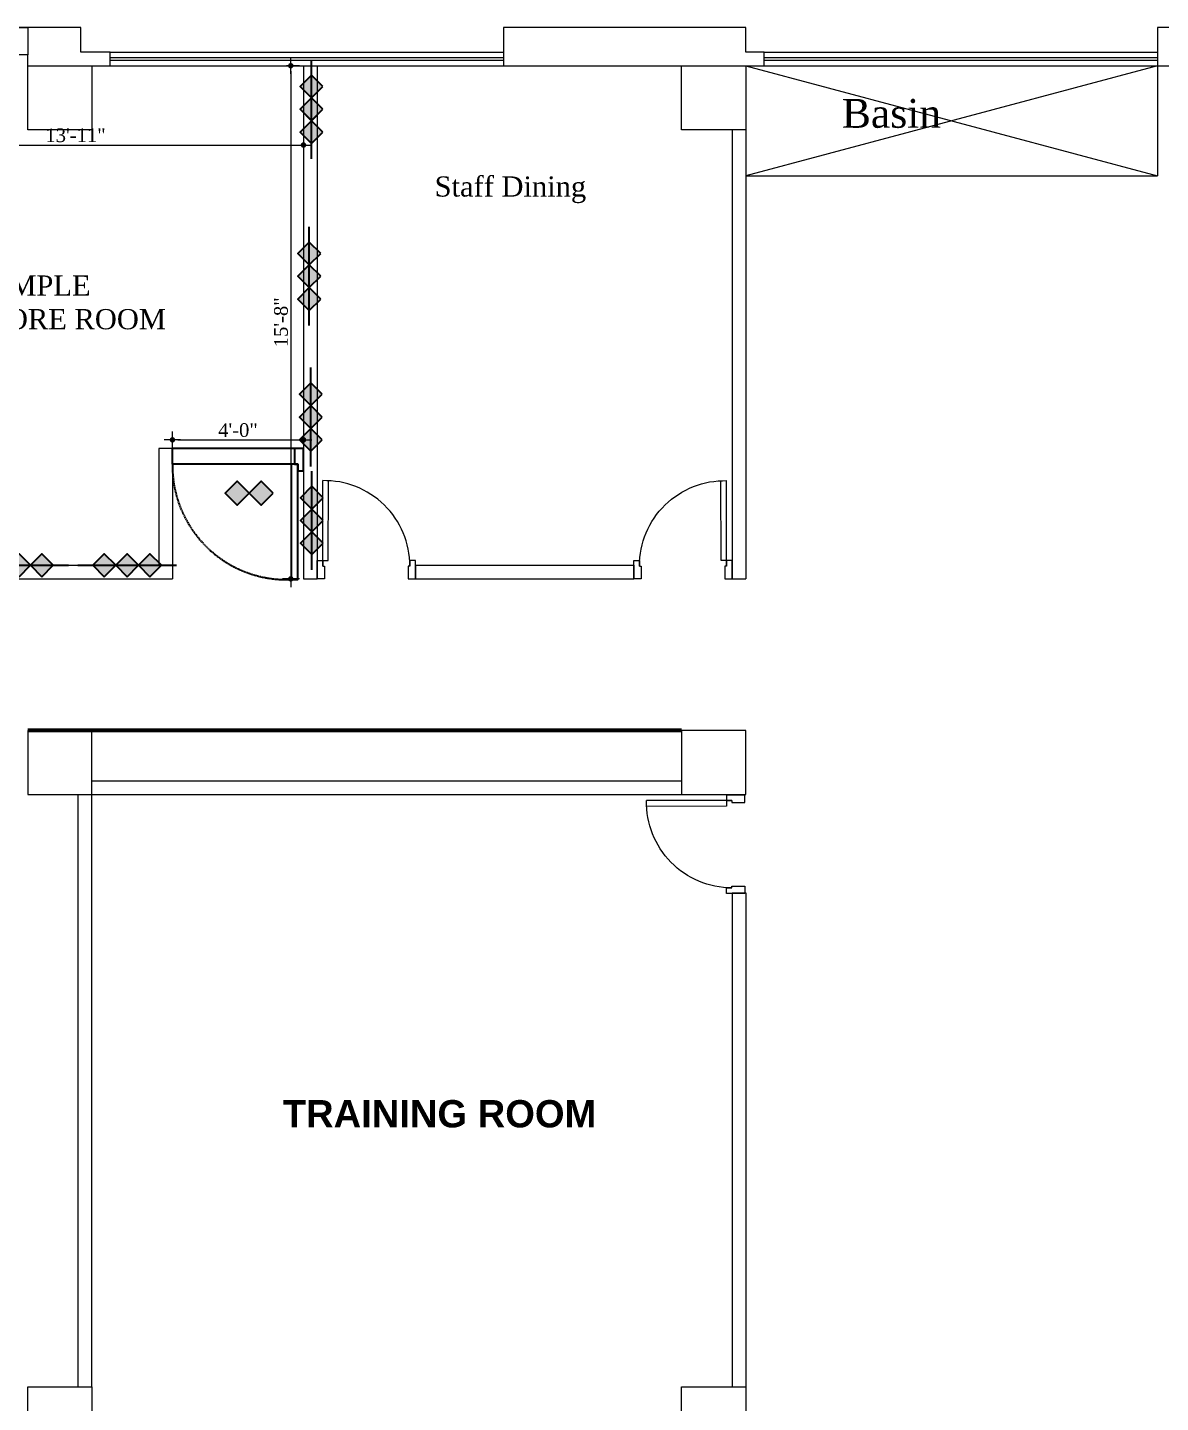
# Model space of a CAD drawing. Header units: inches. Extents: x -98933 to 1585249, y -3352739 to 192771.
# Drawn here: x 39153 to 39568, y 50011 to 50515 of the extents above; entities that cross this region are included whole.
import ezdxf

# ---------------------------------------------------------------- set-up
doc = ezdxf.new("R2010")
doc.units = ezdxf.units.IN
doc.header["$MEASUREMENT"] = 0
doc.header["$PDMODE"] = 35
doc.linetypes.add('CONTINOUS', pattern=[0])
doc.linetypes.add('DASH', pattern=[0.35, 0.25, -0.1])
doc.layers.get('0').update_dxf_attribs({"lineweight": 0})
doc.layers.get('Defpoints').update_dxf_attribs({"lineweight": 0})
doc.layers.add('bp door', color=40, linetype='Continuous')
doc.layers.add('fire rated wall', color=7, linetype='Continuous')
for name, color, linetype, lineweight in [('COLUMN-2', 102, 'Continuous', 0), ('DIM_WORKING', 7, 'Continuous', 0), ('DOOR', 222, 'Continuous', 0), ('EPTPP7', 6, 'Continuous', 0), ('Layer1', 134, 'Continuous', 0), ('SYMBLE', 86, 'Continuous', 0), ('TEX', 7, 'Continuous', 0), ('Text', 7, 'Continuous', 0), ('wall', 7, 'Continuous', 0), ('WALL (I)', 7, 'Continuous', 0), ('window', 140, 'Continuous', 0)]:
    doc.layers.add(name, color=color, linetype=linetype, lineweight=lineweight)
doc.styles.add('ARCH', font='times.ttf')
doc.styles.add('REG', font='times.ttf')
doc.styles.get("Standard").update_dxf_attribs({"font": 'arialbd.ttf', "height": 24})
doc.dimstyles.new('Dim-Pres', dxfattribs={"dimtxt": 5.5, "dimasz": 2, "dimexe": 1.5, "dimexo": 1.5, "dimgap": 1, "dimtad": 3, "dimdec": 0, "dimzin": 3, "dimdsep": 46, "dimlunit": 4, "dimtxsty": 'REG', "dimblk": 'point', "dimcen": 2, "dimclrd": 256, "dimclre": 256, "dimclrt": 7, "dimadec": 0, "dimazin": 0, "dimtfac": 0.75, "dimtdec": 0, "dimtmove": 1, "dimatfit": 3, "dimldrblk": 'point', "dimfxl": 0, "dimtolj": 1, "dimtzin": 0, "dimlwd": -1, "dimlwe": -1, "dimarcsym": 1})

# ---------------------------------------------------------------- blocks, each defined once
blk = doc.blocks.new('A$C2D517346')
at = {"layer": 'DOOR'}
for p, q in [((2.25, 5.25), (2.25, 39.99)), ((4.5, 7.5), (4.59, 39.99)), ((0, 7.5), (4.5, 7.5))]:
    blk.add_line(p, q, dxfattribs=at)
for points in [[(0, 7.5), (2.25, 7.5), (2.25, 5.25), (3, 5.25), (3, 0), (0, 0)], [(40, 7.5), (37.75, 7.5), (37.75, 5.25), (37, 5.25), (37, 0), (40, 0)]]:
    blk.add_lwpolyline(points, close=True, dxfattribs=at)
blk.add_arc((3, 5.25), 34.75, 0, 91.2375, dxfattribs=at)
blk = doc.blocks.new('bfg')
at = {"layer": 'fire rated wall'}
h = blk.add_hatch(color=1, dxfattribs=at)
h.dxf.hatch_style = 1
h.paths.add_polyline_path([(9432308.7, -5613534.5), (9432321.4, -5613547.3), (9432334.2, -5613534.5)])
h.paths.add_polyline_path([(9432334.2, -5613534.5), (9432321.4, -5613521.8), (9432308.7, -5613534.5)])
h.paths.add_polyline_path([(9432334.2, -5613534.5), (9432359.7, -5613534.5), (9432346.9, -5613521.8)])
h.paths.add_polyline_path([(9432334.2, -5613534.5), (9432346.9, -5613547.3), (9432359.7, -5613534.5)])
at = {"layer": 'fire rated wall', "color": 1, "elevation": 0}
for points in [[(9432321.4, -5613547.3), (9432334.2, -5613534.5), (9432321.4, -5613521.8), (9432308.7, -5613534.5)], [(9432346.9, -5613547.3), (9432359.7, -5613534.5), (9432346.9, -5613521.8), (9432334.2, -5613534.5)]]:
    blk.add_lwpolyline(points, close=True, dxfattribs=at)
blk.add_lwpolyline([(9432291.7, -5613534.5), (9432376.7, -5613534.5)], dxfattribs=at)
blk = doc.blocks.new('3HR RATE')
at = {"layer": 'fire rated wall', "xscale": 1.292997314696549, "yscale": 1.292997314696549, "zscale": 1.292997314696549}
for p in [(-12191616.2, 7245476.7), (-12191583.2, 7245476.7)]:
    blk.add_blockref('bfg', p, dxfattribs=at)
blk = doc.blocks.new('fddfgdgfsg')
at = {"ltscale": 100000}
h = blk.add_hatch(color=1, dxfattribs=at)
h.paths.add_polyline_path([(2091.9, -12378.98), (2096.33, -12383.41), (2100.73, -12379), (2100.72, -12378.98), (2100.73, -12378.97), (2096.32, -12374.56)])
h.paths.add_polyline_path([(2105.14, -12383.41), (2109.56, -12378.98), (2105.14, -12374.56), (2100.73, -12378.97), (2100.75, -12378.98), (2100.73, -12379)])
at = {"layer": 'bp door', "color": 1, "linetype": 'DASH'}
for p, q in [((2117.32, -12362.64, -9.7), (2072.61, -12362.64, -9.7)), ((2072.61, -12368.4, -9.7), (2072.61, -12362.64, -9.7)), ((2117.32, -12368.4, -9.7), (2072.61, -12368.4, -9.7))]:
    blk.add_line(p, q, dxfattribs=at)
at = {"layer": 'bp door', "color": 1, "elevation": -9.7}
for points in [[(2117.32, -12368.4), (2118.55, -12368.4), (2118.55, -12370.87), (2120.61, -12370.87), (2120.61, -12362.64), (2117.32, -12362.64)], [(2116.08, -12410.64), (2118.55, -12410.64), (2118.55, -12368.4), (2116.08, -12368.4)], [(2100.75, -12378.98), (2096.32, -12374.56), (2091.9, -12378.98), (2096.33, -12383.41)], [(2109.56, -12378.98), (2105.14, -12374.56), (2100.72, -12378.98), (2105.14, -12383.41)]]:
    blk.add_lwpolyline(points, close=True, dxfattribs=at)
at = {"layer": 'bp door', "color": 1, "linetype": 'DASH'}
blk.add_arc((2114.39, -12368.89, -9.7), 41.79, 179.3284, 272.3206, dxfattribs=at)
blk = doc.blocks.new('dot')
at = {"color": 4}
for p, q in [((-1.5, 0), (1.5, 0)), ((0, 1.5), (0, -1.5))]:
    blk.add_line(p, q, dxfattribs=at)
at = {"color": 6, "const_width": 0.5}
blk.add_lwpolyline([(-0.25, 0, 1), (0.25, 0, 1)], format="xyb", close=True, dxfattribs=at)
blk = doc.blocks.new('point')
blk.add_blockref('dot', (0, 0))
blk = doc.blocks.new('*D412')
at = {"layer": 'Defpoints', "color": 0, "ltscale": 30, "transparency": 16777216}
for p in [(39087.01, 50479.79), (39254.01, 50479.79), (39254.01, 50471.49)]:
    blk.add_point(p, dxfattribs=at)
at = {"layer": 'Layer1', "ltscale": 30, "transparency": 16777216}
for p, q in [((39087.01, 50475.49), (39087.01, 50469.99)), ((39254.01, 50475.49), (39254.01, 50469.99)), ((39089.01, 50471.49), (39252.01, 50471.49))]:
    blk.add_line(p, q, dxfattribs=at)
at = {"layer": 'Layer1', "ltscale": 30, "transparency": 16777216, "xscale": 2, "yscale": 2, "zscale": 2, "rotation": 180}
blk.add_blockref('point', (39087.01, 50471.49), dxfattribs=at)
at = {"layer": 'Layer1', "ltscale": 30, "transparency": 16777216, "xscale": 2, "yscale": 2, "zscale": 2}
blk.add_blockref('point', (39254.01, 50471.49), dxfattribs=at)
at = {"layer": 'Layer1', "color": 7, "ltscale": 30, "transparency": 16777216, "insert": (39170.51, 50475.03), "char_height": 5, "attachment_point": 5, "style": 'REG'}
blk.add_mtext('\\A1;13\'-11"', dxfattribs=at)
blk = doc.blocks.new('*D413')
at = {"layer": 'Defpoints', "color": 0, "ltscale": 30, "transparency": 16777216}
for p in [(39254.01, 50500.54), (39249.34, 50312.54), (39254.01, 50312.54)]:
    blk.add_point(p, dxfattribs=at)
at = {"layer": 'Layer1', "ltscale": 30, "transparency": 16777216}
for p, q in [((39252.51, 50500.54), (39247.84, 50500.54)), ((39249.34, 50498.54), (39249.34, 50314.54)), ((39252.51, 50312.54), (39247.84, 50312.54))]:
    blk.add_line(p, q, dxfattribs=at)
at = {"layer": 'Layer1', "ltscale": 30, "transparency": 16777216, "xscale": 2, "yscale": 2, "zscale": 2}
for p, rotation in [((39249.34, 50500.54), 90), ((39249.34, 50312.54), 270)]:
    blk.add_blockref('point', p, dxfattribs=dict(at, rotation=rotation))
at = {"layer": 'Layer1', "color": 7, "ltscale": 30, "transparency": 16777216, "insert": (39245.79, 50406.54), "char_height": 5, "attachment_point": 5, "rotation": 90, "style": 'REG'}
blk.add_mtext('\\A1;15\'-8"', dxfattribs=at)
blk = doc.blocks.new('*D414')
at = {"layer": 'Defpoints', "color": 0, "ltscale": 30, "transparency": 16777216}
for p in [(39254.01, 50363.49), (39206.01, 50360.32), (39254.01, 50360.32)]:
    blk.add_point(p, dxfattribs=at)
at = {"layer": 'Layer1', "ltscale": 30, "transparency": 16777216}
for p, q in [((39206.01, 50361.82), (39206.01, 50364.99)), ((39208.01, 50363.49), (39252.01, 50363.49)), ((39254.01, 50361.82), (39254.01, 50364.99))]:
    blk.add_line(p, q, dxfattribs=at)
at = {"layer": 'Layer1', "ltscale": 30, "transparency": 16777216, "xscale": 2, "yscale": 2, "zscale": 2, "rotation": 180}
blk.add_blockref('point', (39206.01, 50363.49), dxfattribs=at)
at = {"layer": 'Layer1', "ltscale": 30, "transparency": 16777216, "xscale": 2, "yscale": 2, "zscale": 2}
blk.add_blockref('point', (39254.01, 50363.49), dxfattribs=at)
at = {"layer": 'Layer1', "color": 7, "ltscale": 30, "transparency": 16777216, "insert": (39230.01, 50367.03), "char_height": 5, "attachment_point": 5, "style": 'REG'}
blk.add_mtext('\\A1;4\'-0"', dxfattribs=at)

msp = doc.modelspace()

# ---------------------------------------------------------------- linework, layer by layer
at = {"layer": 'COLUMN-2', "color": 7}
for points in [[(39153.01, 50500.54), (39176.51, 50500.54), (39176.51, 50477.04), (39153.01, 50477.04)], [(39392.51, 50500.54), (39416.01, 50500.54), (39416.01, 50477.04), (39392.51, 50477.04)], [(39392.51, 50233.54), (39416.01, 50233.54), (39416.01, 50257.04), (39392.51, 50257.04)], [(39153.01, 50016.54), (39176.51, 50016.54), (39176.51, 49993.04), (39153.01, 49993.04)], [(39392.51, 50016.54), (39416.01, 50016.54), (39416.01, 49993.04), (39392.51, 49993.04)]]:
    msp.add_lwpolyline(points, close=True, dxfattribs=at)
at = {"layer": 'DIM_WORKING', "color": 7, "ltscale": 30}
for p, q in [((39416.01, 50505.54), (39416.01, 50514.54)), ((39254.01, 50500.54), (39254.01, 50312.54)), ((39259.01, 50500.54), (39259.01, 50312.54)), ((39206.01, 50360.32), (39201.01, 50360.32)), ((39201.01, 50360.32), (39201.01, 50317.54)), ((39206.01, 50360.32), (39206.01, 50317.54)), ((39087.01, 50317.54), (39201.01, 50317.54)), ((39206.01, 50317.54), (39206.01, 50312.54)), ((39295.01, 50317.54), (39295.01, 50312.54)), ((39295.01, 50317.54), (39375.01, 50317.54)), ((39082.01, 50312.54), (39206.01, 50312.54)), ((39254.01, 50312.54), (39259.01, 50312.54)), ((39295.01, 50312.54), (39375.01, 50312.54)), ((39411.01, 50312.54), (39416.01, 50312.54)), ((39171.51, 50016.54), (39171.51, 50233.54)), ((39176.51, 50016.54), (39176.51, 50233.54))]:
    msp.add_line(p, q, dxfattribs=at)
for points in [[(39172.51, 50505.54), (39172.51, 50514.54)], [(39153.01, 50500.54), (39153.01, 50504.54)], [(39411.01, 50477.04), (39411.01, 50312.54)], [(39416.01, 50477.04), (39416.01, 50312.54)], [(39375.01, 50317.54), (39375.01, 50312.54)], [(39176.51, 50238.54), (39392.51, 50238.54)], [(39176.51, 50233.54), (39392.51, 50233.54)], [(39411.01, 50197.54), (39411.01, 50016.54)], [(39416.01, 50197.54), (39416.01, 50016.54)], [(39411.01, 50154.52), (39411.01, 50016.54)], [(39416.01, 50154.52), (39416.01, 50016.54)]]:
    msp.add_lwpolyline(points, dxfattribs=at)
at = {"layer": 'EPTPP7', "color": 7, "ltscale": 30}
msp.add_line((39153.01, 50514.54), (39153.01, 50504.54), dxfattribs=at)
msp.add_lwpolyline([(39099.01, 50514.54), (39153.01, 50514.54), (39153.01, 50504.54), (39099.01, 50504.54), (39099.01, 50514.54)], dxfattribs=at)
at = {"layer": 'Layer1', "color": 7, "ltscale": 30}
for p, q in [((39566.76, 50500.54), (39416.01, 50460.17)), ((39416.01, 50500.54), (39566.76, 50460.17)), ((39398.94, 50233.54), (39416.01, 50233.54)), ((39411.01, 50197.54), (39416.01, 50197.54))]:
    msp.add_line(p, q, dxfattribs=at)
for points in [[(39566.76, 50500.54), (39566.76, 50460.17)], [(39416.01, 50460.17), (39566.76, 50460.17)]]:
    msp.add_lwpolyline(points, dxfattribs=at)
at = {"layer": 'wall', "color": 7, "linetype": 'CONTINOUS', "lineweight": 9}
msp.add_lwpolyline([(39153.01, 50233.54), (39176.51, 50233.54), (39176.51, 50257.04), (39153.01, 50257.04)], close=True, dxfattribs=at)
at = {"layer": 'wall', "color": 75, "lineweight": 53, "ltscale": 100000}
msp.add_lwpolyline([(39392.51, 50257.04), (39153.01, 50257.04)], dxfattribs=at)
at = {"layer": 'WALL (I)', "color": 7, "ltscale": 30}
for p, q in [((39172.51, 50514.54), (39087.01, 50514.54)), ((39416.01, 50514.54), (39327.26, 50514.54)), ((39327.26, 50514.54), (39327.26, 50500.54)), ((39655.51, 50514.54), (39566.76, 50514.54)), ((39566.76, 50514.54), (39566.76, 50500.54)), ((39153.01, 50504.54), (39087.01, 50504.54)), ((39183.26, 50505.54), (39172.51, 50505.54)), ((39183.26, 50500.54), (39183.26, 50505.54)), ((39422.76, 50505.54), (39416.01, 50505.54)), ((39422.76, 50505.54), (39566.76, 50505.54)), ((39422.76, 50500.54), (39422.76, 50505.54)), ((39422.76, 50503.54), (39566.76, 50503.54)), ((39172.51, 50500.54), (39183.26, 50500.54)), ((39327.26, 50500.54), (39392.51, 50500.54)), ((39392.51, 50500.54), (39422.76, 50500.54)), ((39422.76, 50502.54), (39566.76, 50502.54)), ((39422.76, 50500.54), (39566.76, 50500.54)), ((39566.76, 50500.54), (39577.88, 50500.54))]:
    msp.add_line(p, q, dxfattribs=at)
at = {"layer": 'window', "color": 7, "ltscale": 30}
for p, q in [((39183.26, 50505.54), (39327.26, 50505.54)), ((39183.26, 50503.54), (39327.26, 50503.54)), ((39183.26, 50502.54), (39327.26, 50502.54)), ((39183.26, 50500.54), (39327.26, 50500.54))]:
    msp.add_line(p, q, dxfattribs=at)

# ---------------------------------------------------------------- block references
at = {"layer": 'Layer1', "xscale": 0.2533935670508072, "yscale": 0.2533935670508072, "zscale": 0.2533935670521235, "rotation": 90}
for p in [(36011.37, 49373.94), (36010.57, 49312.78), (36011.12, 49261.2), (36011.48, 49223.31)]:
    msp.add_blockref('3HR RATE', p, dxfattribs=at)
at = {"layer": 'Layer1'}
msp.add_blockref('fddfgdgfsg', (37133.4, 62722.96, 9.7), dxfattribs=at)
at = {"layer": 'Layer1', "xscale": 0.2533935670508072, "yscale": 0.2533935670508072, "zscale": 0.2533935670521235}
for p in [(38039.19, 53563.09), (38078.76, 53563.09)]:
    msp.add_blockref('3HR RATE', p, dxfattribs=at)
at = {"layer": 'WALL (I)', "color": 7, "ltscale": 30, "yscale": 0.8999999999941792, "zscale": 0.9}
for p, xscale in [((39259.01, 50312.54), 0.9000000000014552), ((39411.01, 50312.54), -0.9000000000014552)]:
    msp.add_blockref('A$C2D517346', p, dxfattribs=dict(at, xscale=xscale))
at = {"layer": 'WALL (I)', "color": 7, "ltscale": 30, "xscale": -0.8999999999941792, "yscale": 0.8999999999941792, "zscale": 0.9, "rotation": 90}
msp.add_blockref('A$C2D517346', (39415.66, 50233.33), dxfattribs=at)

# ---------------------------------------------------------------- texts
at = {"layer": 'SYMBLE', "color": 7, "ltscale": 30, "insert": (39451.19, 50488.37), "char_height": 10.56, "width": 17.4246, "attachment_point": 1, "style": 'ARCH'}
msp.add_mtext('Basin', dxfattribs=at)
at = {"layer": 'TEX', "color": 7, "ltscale": 30, "char_height": 7.392, "width": 135.92, "attachment_point": 1, "style": 'ARCH'}
for s, insert in [('Staff Dining', (39302.03, 50460)), ('SAMPLE \\PSTORE ROOM', (39131.99, 50423.72))]:
    msp.add_mtext(s, dxfattribs=dict(at, insert=insert))
at = {"layer": 'Text', "color": 7, "insert": (39303.84, 50116.54), "char_height": 10, "width": 213.3902, "attachment_point": 5}
msp.add_mtext('TRAINING ROOM', dxfattribs=at)

# ---------------------------------------------------------------- dimensions: what is measured, and where the dimension line sits
at = {"layer": 'Layer1', "ltscale": 30}
dim = msp.add_linear_dim(base=(39249.34, 50312.54), p1=(39254.01, 50500.54), p2=(39254.01, 50312.54), angle=90, dimstyle='Dim-Pres', override={"dimtxt": 5, "dimfxl": 4, "dimfxlon": 1}, dxfattribs=at)
dim.commit()
dim.dimension.update_dxf_attribs({"geometry": '*D413', "text_midpoint": (39245.79, 50406.54)})
for base, p1, p2, picture, middle in [((39254.01, 50471.49), (39087.01, 50479.79), (39254.01, 50479.79), '*D412', (39170.51, 50475.03)), ((39254.01, 50363.49), (39206.01, 50360.32), (39254.01, 50360.32), '*D414', (39230.01, 50367.03))]:
    dim = msp.add_linear_dim(base=base, p1=p1, p2=p2, dimstyle='Dim-Pres', override={"dimtxt": 5, "dimfxl": 4, "dimfxlon": 1}, dxfattribs=at)
    dim.commit()
    dim.dimension.update_dxf_attribs({"geometry": picture, "text_midpoint": middle})

doc.saveas('drawing.dxf')
